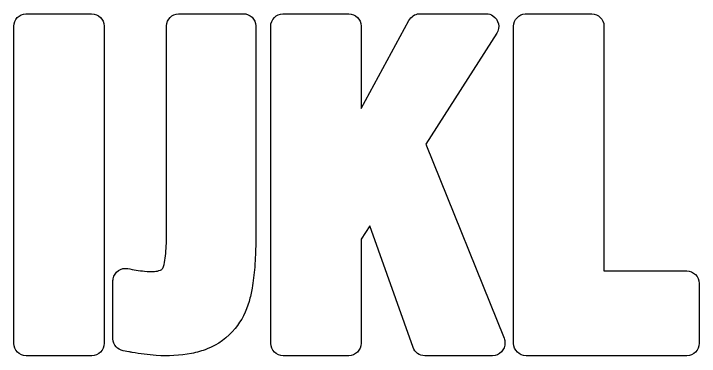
# Model space of a CAD drawing. Extents: x 0 to 1025, y -1 to 1043.
# Drawn here: x 0 to 1023, y -1 to 510 of the extents above; entities that cross this region are included whole.
import ezdxf

# ---------------------------------------------------------------- set-up
doc = ezdxf.new("R2010")
doc.units = 0
doc.header["$MEASUREMENT"] = 0
doc.layers.add('Layer 1', color=7, linetype='Continuous', lineweight=0)

msp = doc.modelspace()

# ---------------------------------------------------------------- linework, layer by layer
at = {"layer": 'Layer 1', "color": 1, "lineweight": 25, "true_color": 0xff0000}
for points, knots in [([(18.6, 510.2), (8.6, 509.8), (0.7, 501.6), (0.5, 491.6), (0.5, 491.6), (0.5, 18.4), (0.5, 18.4), (0.9, 8.4), (8.9, 0.3), (18.9, 0), (18.9, 0), (117, 0), (117, 0), (127.1, 0.3), (135.2, 8.6), (135.4, 18.7), (135.4, 18.7), (135.4, 491.9), (135.4, 491.9), (135, 502), (126.8, 510.1), (116.7, 510.2), (116.7, 510.2), (18.8, 510.2), (18.8, 510.2), (18.8, 510.2), (18.6, 510.2), (18.6, 510.2)], [0, 0, 0, 0, 1, 1, 1, 2, 2, 2, 3, 3, 3, 4, 4, 4, 5, 5, 5, 6, 6, 6, 7, 7, 7, 8, 8, 8, 9, 9, 9, 9]), ([(246.3, 510.2), (236.5, 509.8), (228.7, 501.8), (228.4, 492), (228.4, 492), (228.4, 178.9), (228.4, 178.9), (228.3, 169), (227.8, 159), (226.9, 149.1), (226.3, 144.7), (225.6, 140.3), (224.6, 136), (224.1, 134.1), (223.5, 132.3), (222.7, 130.6), (221.9, 129.3), (220.7, 128.3), (219.2, 127.8), (216.4, 126.7), (213.4, 126), (210.3, 125.9), (205.4, 125.6), (200.5, 125.7), (195.7, 126.3), (187.3, 127), (178.9, 128.4), (170.7, 130.2), (160.4, 132), (150.6, 125.2), (148.8, 115), (148.6, 114.1), (148.5, 113.3), (148.5, 112.4), (148.5, 112.4), (148.5, 25.1), (148.5, 25.1), (148.9, 16.4), (155.3, 9.1), (163.8, 7.5), (163.8, 7.5), (172, 5.9), (172, 5.9), (173.7, 5.7), (175.4, 5.4), (177.1, 5), (189, 2.9), (201, 1.4), (213, 0.5), (230.7, -0.7), (248.3, 0.3), (265.7, 3.5), (273.6, 5.1), (281.3, 7.3), (288.8, 10.2), (305.2, 16.6), (319.6, 27.2), (330.7, 40.9), (340.3, 52.6), (347.4, 66.2), (351.4, 80.9), (353.4, 87.4), (354.8, 94), (355.9, 100.7), (357.7, 111.2), (359, 121.8), (359.8, 132.4), (360.4, 140.2), (360.8, 148), (361.1, 155.9), (361.1, 155.9), (361.1, 156.1), (361.1, 156.1), (361.1, 156.1), (361.1, 156.3), (361.1, 156.3), (361.4, 165), (361.6, 173.7), (361.6, 182.5), (361.6, 182.5), (361.6, 492.1), (361.6, 492.1), (361.2, 502.1), (353, 510.1), (343, 510.3), (343, 510.3), (246.5, 510.3), (246.5, 510.3), (246.5, 510.3), (246.3, 510.2), (246.3, 510.2)], [0, 0, 0, 0, 1, 1, 1, 2, 2, 2, 3, 3, 3, 4, 4, 4, 5, 5, 5, 6, 6, 6, 7, 7, 7, 8, 8, 8, 9, 9, 9, 10, 10, 10, 11, 11, 11, 12, 12, 12, 13, 13, 13, 14, 14, 14, 15, 15, 15, 16, 16, 16, 17, 17, 17, 18, 18, 18, 19, 19, 19, 20, 20, 20, 21, 21, 21, 22, 22, 22, 23, 23, 23, 24, 24, 24, 25, 25, 25, 26, 26, 26, 27, 27, 27, 28, 28, 28, 29, 29, 29, 30, 30, 30, 30]), ([(605.2, 510.2), (598.8, 509.7), (593, 506), (589.9, 500.3), (589.9, 500.3), (518.6, 369), (518.6, 369), (518.6, 369), (518.6, 491.9), (518.6, 491.9), (518.2, 501.9), (510.2, 509.9), (500.2, 510.2), (500.2, 510.2), (402, 510.2), (402, 510.2), (391.9, 509.9), (383.9, 501.7), (383.7, 491.6), (383.7, 491.6), (383.7, 18.4), (383.7, 18.4), (384, 8.3), (392.2, 0.2), (402.4, 0), (402.4, 0), (500, 0), (500, 0), (510.2, 0.3), (518.4, 8.5), (518.6, 18.7), (518.6, 18.7), (518.6, 174), (518.6, 174), (518.6, 174), (531.3, 193.7), (531.3, 193.7), (531.3, 193.7), (595.9, 12.6), (595.9, 12.6), (598.5, 5.2), (605.6, 0.1), (613.5, 0), (613.5, 0), (714.5, 0), (714.5, 0), (725, 0.3), (733.3, 9), (733, 19.5), (733, 21.8), (732.5, 24), (731.6, 26.1), (731.6, 26.1), (615.2, 315.6), (615.2, 315.6), (615.2, 315.6), (720.7, 481), (720.7, 481), (726.3, 489.8), (723.7, 501.5), (714.9, 507.2), (712.1, 509.1), (708.8, 510.1), (705.5, 510.2), (705.5, 510.2), (606, 510.2), (606, 510.2), (606, 510.2), (605.2, 510.2), (605.2, 510.2)], [0, 0, 0, 0, 1, 1, 1, 2, 2, 2, 3, 3, 3, 4, 4, 4, 5, 5, 5, 6, 6, 6, 7, 7, 7, 8, 8, 8, 9, 9, 9, 10, 10, 10, 11, 11, 11, 12, 12, 12, 13, 13, 13, 14, 14, 14, 15, 15, 15, 16, 16, 16, 17, 17, 17, 18, 18, 18, 19, 19, 19, 20, 20, 20, 21, 21, 21, 22, 22, 22, 23, 23, 23, 23]), ([(763.4, 510.2), (753.6, 509.5), (746, 501.4), (745.8, 491.6), (745.8, 491.6), (745.8, 18.4), (745.8, 18.4), (746.2, 8.3), (754.4, 0.2), (764.5, 0), (764.5, 0), (1004.3, 0), (1004.3, 0), (1014.4, 0.3), (1022.6, 8.5), (1022.8, 18.7), (1022.8, 18.7), (1022.8, 108.1), (1022.8, 108.1), (1022.5, 118.3), (1014.3, 126.4), (1004.1, 126.6), (1004.1, 126.6), (880.7, 126.6), (880.7, 126.6), (880.7, 126.6), (880.7, 491.9), (880.7, 491.9), (880.4, 501.9), (872.4, 509.9), (862.4, 510.2), (862.4, 510.2), (764.1, 510.2), (764.1, 510.2), (764.1, 510.2), (763.4, 510.2), (763.4, 510.2)], [0, 0, 0, 0, 1, 1, 1, 2, 2, 2, 3, 3, 3, 4, 4, 4, 5, 5, 5, 6, 6, 6, 7, 7, 7, 8, 8, 8, 9, 9, 9, 10, 10, 10, 11, 11, 11, 12, 12, 12, 12])]:
    msp.add_open_spline(points, degree=3, knots=knots, dxfattribs=at)

doc.saveas('drawing.dxf')
